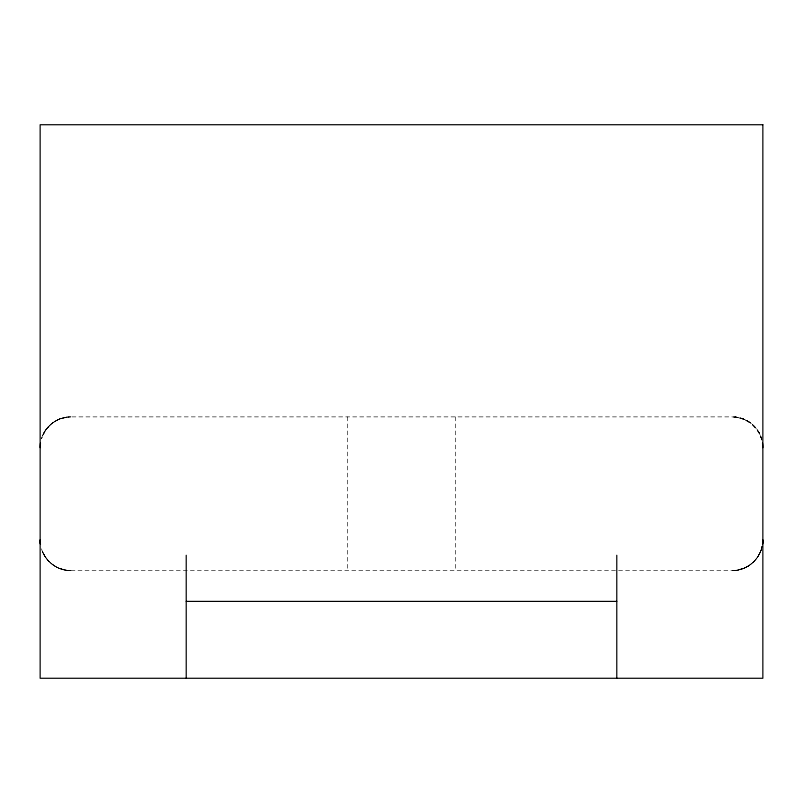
<?xml version="1.0" encoding="UTF-8"?>
<svg xmlns="http://www.w3.org/2000/svg" width="803" height="803" viewBox="0 0 803 803"><rect width="100%" height="100%" fill="white"/><g stroke="black" fill="none" stroke-linecap="round" stroke-linejoin="round"><path stroke-width="0.6" stroke-dasharray="4.01 3.01" d="M41.465 548.79C44.868 560.494 55.808 569.387 67.914 570.501L58.93 568.223L53.65 565.342A30.845 30.845 0 0 1 42.569 551.862C47.186 563.023 58.81 570.772 70.905 570.642L732.095 570.642C746.308 570.873 759.578 560.032 762.228 546.06L760.692 551.209L757.841 556.72M762.228 546.09C759.618 558.918 748.195 569.387 735.086 570.501L744.07 568.223L749.35 565.342M748.928 421.886L740.998 418.192L732.095 416.877L70.905 416.877C57.686 416.697 45.139 426.032 41.465 438.729L45.159 430.799M42.429 436.009C46.725 425.7 56.732 418.002 67.914 417.018L58.93 419.296L53.65 422.177M45.4 430.438L42.308 436.31A30.755 30.755 0 0 1 70.905 416.877L64.852 417.48L58.97 419.286A30.845 30.845 0 0 0 45.4 430.438L51.262 423.964L56.26 420.591M746.74 566.928C754.81 562.582 760.692 554.502 762.338 545.488A30.755 30.755 0 0 1 732.095 570.642L738.148 570.04L744.03 568.233A30.845 30.845 0 0 0 757.6 557.081A30.624 30.624 0 0 0 761.957 547.265M45.159 556.72L42.308 551.209A30.755 30.755 0 0 0 70.905 570.642L64.852 570.04L58.97 568.233M761.957 440.275A30.755 30.755 0 0 0 732.095 416.877C746.529 416.657 759.939 427.818 762.338 442.031M42.429 551.51C45.229 557.985 50.087 563.505 56.26 566.928M759.136 432.988L757.6 430.438A30.845 30.845 0 0 0 749.289 422.127L744.07 419.296L735.136 417.028C747.202 418.202 757.972 427.045 761.505 438.629C759.447 431.954 755.071 426.052 749.289 422.127A30.624 30.624 0 0 0 732.095 416.877M760.441 435.698L762.248 441.58M455.321 416.877L455.321 570.642M347.679 416.877L347.679 570.642M58.93 419.296A30.624 30.624 0 0 1 70.905 416.877M70.905 570.642A30.624 30.624 0 0 1 53.711 565.392M744.15 568.143A30.624 30.624 0 0 1 732.175 570.562"/><path stroke-width="1.2" d="M186.226 601.397L616.774 601.397M616.774 555.264L616.774 678.274M186.226 555.264L186.226 678.274M40.371 543.631A30.624 30.624 0 0 1 40.15 539.887A30.755 30.755 0 0 0 40.481 544.374M40.15 447.632A30.624 30.624 0 0 1 40.481 443.105M762.519 443.146A30.755 30.755 0 0 1 762.85 447.683M762.629 543.631A30.624 30.624 0 0 0 762.85 539.887A30.755 30.755 0 0 1 762.519 544.374M762.85 124.726L40.15 124.726L40.15 678.274L762.85 678.274L762.85 124.726"/></g></svg>
